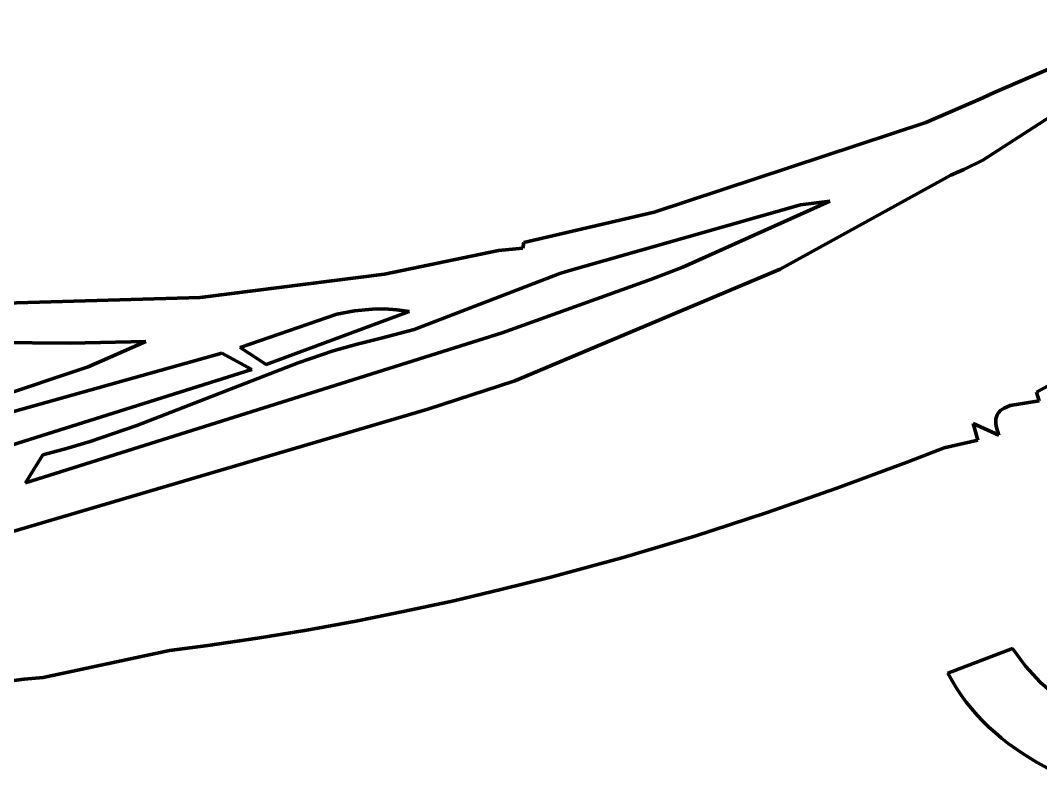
# Model space of a CAD drawing. Header units: millimetres. Extents: x 0 to 14.2, y 0 to 19.5.
# Drawn here: x 2.981 to 4.108, y 14.735 to 15.567 of the extents above; entities that cross this region are included whole.
import ezdxf

# ---------------------------------------------------------------- set-up
doc = ezdxf.new("R2010")
doc.units = ezdxf.units.MM
doc.layers.add('color#010101ff', color=7, linetype='CONTINUOUS', lineweight=100)
doc.layers.add('color#fdfdfdff', color=7, linetype='CONTINUOUS', lineweight=100)

msp = doc.modelspace()

# ---------------------------------------------------------------- linework, layer by layer
at = {"layer": 'color#010101ff'}
for p, q in [((4.0566, 15.4878), (4.2418, 15.5674)), ((4.0442, 15.4819), (4.0566, 15.4878)), ((3.981, 15.4548), (4.0442, 15.4819)), ((4.1291, 15.4681), (4.044, 15.4131)), ((3.681, 15.3556), (3.981, 15.4548)), ((4.044, 15.4131), (4.0231, 15.4026)), ((4.0086, 15.3967), (3.8204, 15.2926)), ((4.0231, 15.4026), (4.0086, 15.3967)), ((3.8426, 15.3639), (3.584, 15.2902)), ((3.7129, 15.295), (3.875, 15.3677)), ((3.875, 15.3677), (3.8426, 15.3639)), ((3.537, 15.3222), (3.681, 15.3556)), ((3.5092, 15.3134), (3.5359, 15.3159)), ((3.5359, 15.3159), (3.537, 15.3222)), ((3.3833, 15.2874), (3.5092, 15.3134)), ((3.8204, 15.2926), (3.5273, 15.1695)), ((3.6783, 15.2817), (3.7129, 15.295)), ((3.1796, 15.2615), (3.3833, 15.2874)), ((3.5769, 15.288), (3.4158, 15.2261)), ((3.5131, 15.2226), (3.6783, 15.2817)), ((3.584, 15.2902), (3.5769, 15.288)), ((2.882, 15.253), (3.1796, 15.2615)), ((3.3698, 15.2487), (3.3501, 15.2468)), ((3.3832, 15.2489), (3.3698, 15.2487)), ((3.3968, 15.248), (3.3832, 15.2489)), ((3.4105, 15.246), (3.3968, 15.248)), ((3.3307, 15.2432), (3.2238, 15.2064)), ((3.2525, 15.1876), (3.4105, 15.246)), ((3.3501, 15.2468), (3.3307, 15.2432)), ((3.4158, 15.2261), (3.3795, 15.2164)), ((2.9868, 15.0568), (3.5131, 15.2226)), ((3.3795, 15.2164), (3.3529, 15.2099)), ((4.1033, 15.1568), (4.2232, 15.2226)), ((3.0359, 15.2109), (2.9522, 15.2116)), ((3.1197, 15.213), (3.0359, 15.2109)), ((3.056, 15.185), (3.1197, 15.213)), ((3.2238, 15.2064), (3.2525, 15.1876)), ((3.3266, 15.2024), (3.2878, 15.1895)), ((3.3529, 15.2099), (3.3266, 15.2024)), ((3.2035, 15.1999), (2.919, 15.1205)), ((3.2365, 15.182), (3.2035, 15.1999)), ((2.7229, 15.0735), (3.056, 15.185)), ((2.8759, 15.0685), (3.2365, 15.182)), ((3.2878, 15.1895), (3.1096, 15.1201)), ((3.5273, 15.1695), (3.431, 15.1383)), ((4.0742, 15.1422), (4.1064, 15.1473)), ((4.1064, 15.1473), (4.1033, 15.1568)), ((3.431, 15.1383), (2.9291, 14.9903)), ((4.061, 15.1337), (4.0639, 15.1369)), ((4.0639, 15.1369), (4.0676, 15.1394)), ((4.0676, 15.1394), (4.0742, 15.1422)), ((4.0583, 15.1251), (4.0585, 15.1276)), ((4.0583, 15.1225), (4.0583, 15.1251)), ((4.0585, 15.1276), (4.0591, 15.1298)), ((4.0591, 15.1298), (4.0599, 15.1318)), ((4.0599, 15.1318), (4.061, 15.1337)), ((3.1096, 15.1201), (3.0581, 15.1023)), ((4.0387, 15.1038), (4.0335, 15.1225)), ((4.0335, 15.1225), (4.0619, 15.1095)), ((4.0587, 15.1196), (4.0583, 15.1225)), ((4.0594, 15.1165), (4.0587, 15.1196)), ((4.0605, 15.1131), (4.0594, 15.1165)), ((4.0619, 15.1095), (4.0605, 15.1131)), ((3.0581, 15.1023), (3.032, 15.0946)), ((4.0014, 15.0956), (4.0387, 15.1038)), ((3.032, 15.0946), (3.0056, 15.0878)), ((3.9606, 15.0797), (4.0014, 15.0956)), ((3.0056, 15.0878), (2.9868, 15.0568)), ((3.883, 15.0508), (3.9606, 15.0797)), ((3.8048, 15.0236), (3.883, 15.0508)), ((3.726, 14.9981), (3.8048, 15.0236)), ((3.6467, 14.9745), (3.726, 14.9981)), ((3.5668, 14.9527), (3.6467, 14.9745)), ((3.5133, 14.9393), (3.5668, 14.9527)), ((3.4596, 14.9267), (3.5133, 14.9393)), ((3.4057, 14.915), (3.4596, 14.9267)), ((3.3516, 14.9042), (3.4057, 14.915)), ((3.2973, 14.8943), (3.3516, 14.9042)), ((3.2428, 14.8854), (3.2973, 14.8943)), ((3.1457, 14.8717), (3.1881, 14.8774)), ((3.1881, 14.8774), (3.2428, 14.8854)), ((3.0063, 14.842), (3.1457, 14.8717)), ((4.0769, 14.8741), (4.0055, 14.8467)), ((4.0911, 14.8546), (4.0769, 14.8741)), ((4.1074, 14.8369), (4.0911, 14.8546)), ((2.985, 14.8399), (3.0063, 14.842)), ((4.0055, 14.8467), (4.0101, 14.8382)), ((2.8975, 14.8292), (2.985, 14.8399)), ((4.0101, 14.8382), (4.015, 14.8301)), ((4.13, 14.8174), (4.1074, 14.8369)), ((4.015, 14.8301), (4.0202, 14.8223)), ((4.0202, 14.8223), (4.0257, 14.8147)), ((4.0257, 14.8147), (4.0316, 14.8075)), ((4.0316, 14.8075), (4.0377, 14.8005)), ((4.0377, 14.8005), (4.0441, 14.7937)), ((4.0441, 14.7937), (4.0508, 14.7872)), ((4.0508, 14.7872), (4.0577, 14.781)), ((4.0577, 14.781), (4.0648, 14.775)), ((4.0648, 14.775), (4.0721, 14.7692)), ((4.0721, 14.7692), (4.0874, 14.7584)), ((4.0874, 14.7584), (4.1034, 14.7483)), ((4.1034, 14.7483), (4.1284, 14.7347))]:
    msp.add_line(p, q, dxfattribs=at)
at = {"layer": 'color#fdfdfdff'}
for p, q in [((4.2418, 15.5674), (4.0566, 15.4878)), ((4.0566, 15.4878), (4.0442, 15.4819)), ((4.0442, 15.4819), (3.981, 15.4548)), ((4.044, 15.4131), (4.1291, 15.4681)), ((3.981, 15.4548), (3.681, 15.3556)), ((4.0231, 15.4026), (4.044, 15.4131)), ((3.8204, 15.2926), (4.0086, 15.3967)), ((4.0086, 15.3967), (4.0231, 15.4026)), ((3.584, 15.2902), (3.8426, 15.3639)), ((3.875, 15.3677), (3.7129, 15.295)), ((3.8426, 15.3639), (3.875, 15.3677)), ((3.681, 15.3556), (3.537, 15.3222)), ((3.5359, 15.3159), (3.5092, 15.3134)), ((3.537, 15.3222), (3.5359, 15.3159)), ((3.5092, 15.3134), (3.3833, 15.2874)), ((3.5273, 15.1695), (3.8204, 15.2926)), ((3.7129, 15.295), (3.6783, 15.2817)), ((3.3833, 15.2874), (3.1796, 15.2615)), ((3.4158, 15.2261), (3.5769, 15.288)), ((3.6783, 15.2817), (3.5131, 15.2226)), ((3.5769, 15.288), (3.584, 15.2902)), ((3.1796, 15.2615), (2.882, 15.253)), ((3.3501, 15.2468), (3.3698, 15.2487)), ((3.3698, 15.2487), (3.3832, 15.2489)), ((3.3832, 15.2489), (3.3968, 15.248)), ((3.3968, 15.248), (3.4105, 15.246)), ((3.2238, 15.2064), (3.3307, 15.2432)), ((3.4105, 15.246), (3.2525, 15.1876)), ((3.3307, 15.2432), (3.3501, 15.2468)), ((3.3795, 15.2164), (3.4158, 15.2261)), ((3.5131, 15.2226), (2.9868, 15.0568)), ((3.3529, 15.2099), (3.3795, 15.2164)), ((4.2232, 15.2226), (4.1033, 15.1568)), ((2.9522, 15.2116), (3.0359, 15.2109)), ((3.0359, 15.2109), (3.1197, 15.213)), ((3.1197, 15.213), (3.056, 15.185)), ((3.2525, 15.1876), (3.2238, 15.2064)), ((3.2878, 15.1895), (3.3266, 15.2024)), ((3.3266, 15.2024), (3.3529, 15.2099)), ((2.919, 15.1205), (3.2035, 15.1999)), ((3.2035, 15.1999), (3.2365, 15.182)), ((3.056, 15.185), (2.7229, 15.0735)), ((3.2365, 15.182), (2.8759, 15.0685)), ((3.1096, 15.1201), (3.2878, 15.1895)), ((3.431, 15.1383), (3.5273, 15.1695)), ((4.1064, 15.1473), (4.0742, 15.1422)), ((4.1033, 15.1568), (4.1064, 15.1473)), ((2.9291, 14.9903), (3.431, 15.1383)), ((4.0639, 15.1369), (4.061, 15.1337)), ((4.0676, 15.1394), (4.0639, 15.1369)), ((4.0742, 15.1422), (4.0676, 15.1394)), ((4.0585, 15.1276), (4.0583, 15.1251)), ((4.0583, 15.1251), (4.0583, 15.1225)), ((4.0591, 15.1298), (4.0585, 15.1276)), ((4.0599, 15.1318), (4.0591, 15.1298)), ((4.061, 15.1337), (4.0599, 15.1318)), ((3.0581, 15.1023), (3.1096, 15.1201)), ((4.0619, 15.1095), (4.0335, 15.1225)), ((4.0335, 15.1225), (4.0387, 15.1038)), ((4.0583, 15.1225), (4.0587, 15.1196)), ((4.0587, 15.1196), (4.0594, 15.1165)), ((4.0594, 15.1165), (4.0605, 15.1131)), ((4.0605, 15.1131), (4.0619, 15.1095)), ((3.032, 15.0946), (3.0581, 15.1023)), ((4.0387, 15.1038), (4.0014, 15.0956)), ((3.0056, 15.0878), (3.032, 15.0946)), ((4.0014, 15.0956), (3.9606, 15.0797)), ((2.9868, 15.0568), (3.0056, 15.0878)), ((3.9606, 15.0797), (3.883, 15.0508)), ((3.883, 15.0508), (3.8048, 15.0236)), ((3.8048, 15.0236), (3.726, 14.9981)), ((3.726, 14.9981), (3.6467, 14.9745)), ((3.6467, 14.9745), (3.5668, 14.9527)), ((3.5668, 14.9527), (3.5133, 14.9393)), ((3.5133, 14.9393), (3.4596, 14.9267)), ((3.4596, 14.9267), (3.4057, 14.915)), ((3.4057, 14.915), (3.3516, 14.9042)), ((3.3516, 14.9042), (3.2973, 14.8943)), ((3.2973, 14.8943), (3.2428, 14.8854)), ((3.1881, 14.8774), (3.1457, 14.8717)), ((3.2428, 14.8854), (3.1881, 14.8774)), ((3.1457, 14.8717), (3.0063, 14.842)), ((4.0055, 14.8467), (4.0769, 14.8741)), ((4.0769, 14.8741), (4.0911, 14.8546)), ((4.0911, 14.8546), (4.1074, 14.8369)), ((3.0063, 14.842), (2.985, 14.8399)), ((4.0101, 14.8382), (4.0055, 14.8467)), ((2.985, 14.8399), (2.8975, 14.8292)), ((4.015, 14.8301), (4.0101, 14.8382)), ((4.1074, 14.8369), (4.13, 14.8174)), ((4.0202, 14.8223), (4.015, 14.8301)), ((4.0257, 14.8147), (4.0202, 14.8223)), ((4.0316, 14.8075), (4.0257, 14.8147)), ((4.0377, 14.8005), (4.0316, 14.8075)), ((4.0441, 14.7937), (4.0377, 14.8005)), ((4.0508, 14.7872), (4.0441, 14.7937)), ((4.0577, 14.781), (4.0508, 14.7872)), ((4.0648, 14.775), (4.0577, 14.781)), ((4.0721, 14.7692), (4.0648, 14.775)), ((4.0874, 14.7584), (4.0721, 14.7692)), ((4.1034, 14.7483), (4.0874, 14.7584)), ((4.1284, 14.7347), (4.1034, 14.7483))]:
    msp.add_line(p, q, dxfattribs=at)

doc.saveas('drawing.dxf')
